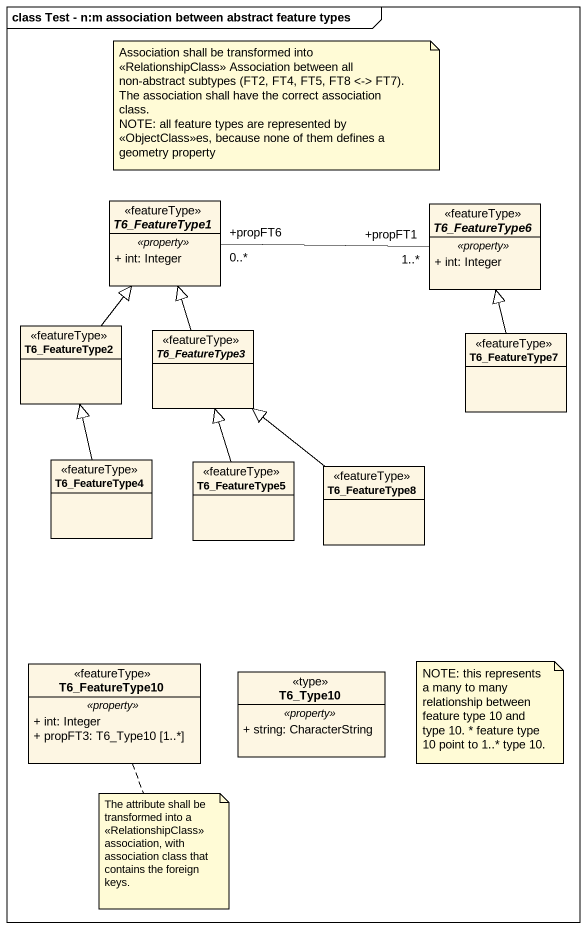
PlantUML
@startuml
mainframe class Test - n:m association between abstract feature types
hide circle
hide empty members
skinparam classAttributeIconSize 0
abstract class T6_FeatureType1 <<featureType>> {
  .. <<property>> ..
  + int: Integer
}
abstract class T6_FeatureType6 <<featureType>> {
  .. <<property>> ..
  + int: Integer
}
class T6_FeatureType2 <<featureType>>
abstract class T6_FeatureType3 <<featureType>>
class T6_FeatureType7 <<featureType>>
class T6_FeatureType4 <<featureType>>
class T6_FeatureType5 <<featureType>>
class T6_FeatureType8 <<featureType>>
class T6_FeatureType10 <<featureType>> {
  .. <<property>> ..
  + int: Integer
  + propFT3: T6_Type10 [1..*]
}
class T6_Type10 <<type>> {
  .. <<property>> ..
  + string: CharacterString
}
T6_FeatureType1 "+propFT6\n0..*" -right- "+propFT1\n1..*" T6_FeatureType6
T6_FeatureType2 -up-|> T6_FeatureType1
T6_FeatureType3 -up-|> T6_FeatureType1
T6_FeatureType7 -up-|> T6_FeatureType6
T6_FeatureType4 -up-|> T6_FeatureType2
T6_FeatureType5 -up-|> T6_FeatureType3
T6_FeatureType8 -up-|> T6_FeatureType3
note as N1
  Association shall be transformed into <<RelationshipClass>> Association between all non-abstract subtypes (FT2, FT4, FT5, FT8 <-> FT7).
  The association shall have the correct association class.
  NOTE: all feature types are represented by <<ObjectClass>>es, because none of them defines a geometry property
end note
note as N2
  NOTE: this represents a many to many relationship between feature type 10 and type 10. * feature type 10 point to 1..* type 10.
end note
note bottom of T6_FeatureType10 : The attribute shall be transformed into a <<RelationshipClass>> association, with association class that contains the foreign keys.
@enduml
